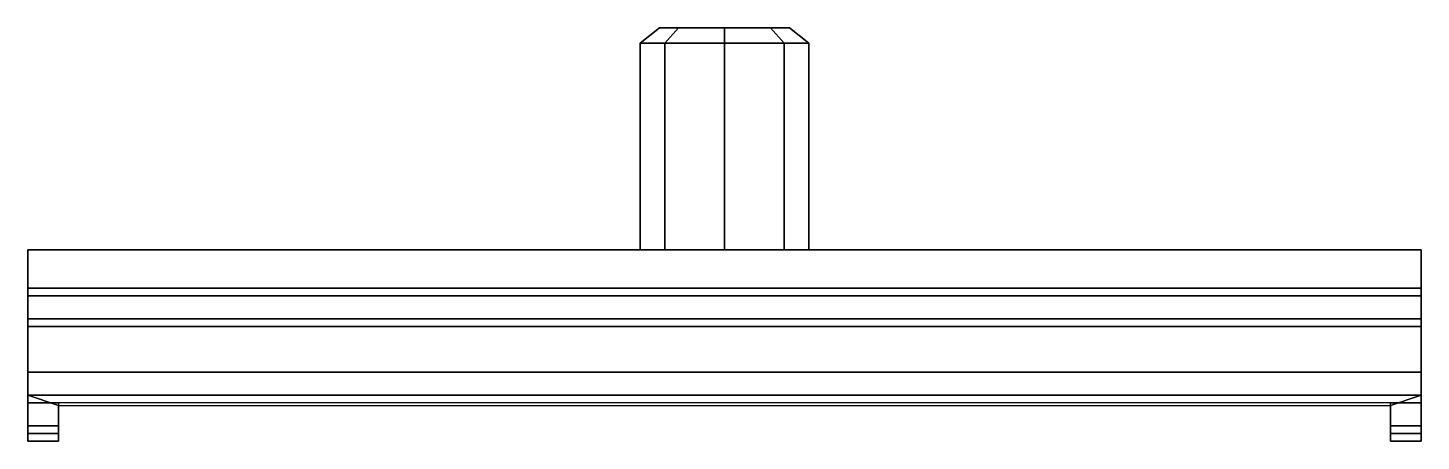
# Model space of a CAD drawing. Extents: x -0.91 to 0.91, y 0 to 0.54.
import ezdxf

# ---------------------------------------------------------------- set-up
doc = ezdxf.new("R2010")
doc.units = 0
doc.layers.add('SLEEVE', color=5, linetype='CONTINUOUS')

msp = doc.modelspace()

# ---------------------------------------------------------------- linework, layer by layer
at = {"layer": 'SLEEVE'}
for points in [[(-0.0778, 0.52, -0.0778), (-0.11, 0.52), (-0.085, 0.54), (-0.0601, 0.54, -0.0601)], [(-0.11, 0.52), (-0.0778, 0.52, 0.0778), (-0.0601, 0.54, 0.0601), (-0.085, 0.54)], [(0, 0.52, -0.11), (-0.0778, 0.52, -0.0778), (-0.0601, 0.54, -0.0601), (0, 0.54, -0.085)], [(-0.0778, 0.52, 0.0778), (0, 0.52, 0.11), (0, 0.54, 0.085), (-0.0601, 0.54, 0.0601)], [(0.0778, 0.52, -0.0778), (0, 0.52, -0.11), (0, 0.54, -0.085), (0.0601, 0.54, -0.0601)], [(0, 0.52, 0.11), (0.0778, 0.52, 0.0778), (0.0601, 0.54, 0.0601), (0, 0.54, 0.085)], [(0.11, 0.52), (0.0778, 0.52, -0.0778), (0.0601, 0.54, -0.0601), (0.085, 0.54)], [(0.0778, 0.52, 0.0778), (0.11, 0.52), (0.085, 0.54), (0.0601, 0.54, 0.0601)], [(-0.0778, 0.52, 0.0778), (-0.11, 0.52), (-0.11, 0.25), (-0.0778, 0.25, 0.0778)], [(-0.11, 0.52), (-0.0778, 0.52, -0.0778), (-0.0778, 0.25, -0.0778), (-0.11, 0.25)], [(0, 0.52, 0.11), (-0.0778, 0.52, 0.0778), (-0.0778, 0.25, 0.0778), (0, 0.25, 0.11)], [(-0.0778, 0.52, -0.0778), (0, 0.52, -0.11), (0, 0.25, -0.11), (-0.0778, 0.25, -0.0778)], [(0.0778, 0.52, 0.0778), (0, 0.52, 0.11), (0, 0.25, 0.11), (0.0778, 0.25, 0.0778)], [(0, 0.52, -0.11), (0.0778, 0.52, -0.0778), (0.0778, 0.25, -0.0778), (0, 0.25, -0.11)], [(0.11, 0.52), (0.0778, 0.52, 0.0778), (0.0778, 0.25, 0.0778), (0.11, 0.25)], [(0.0778, 0.52, -0.0778), (0.11, 0.52), (0.11, 0.25), (0.0778, 0.25, -0.0778)], [(-0.91, 0.25, 0.11), (-0.91, 0.2, 0.22), (0.91, 0.2, 0.22), (0.91, 0.25, 0.11)], [(-0.91, 0.25, -0.12), (-0.91, 0.25, 0.11), (0.91, 0.25, 0.11), (0.91, 0.25, -0.12)], [(-0.91, 0.19, -0.27), (-0.91, 0.25, -0.12), (0.91, 0.25, -0.12), (0.91, 0.19, -0.27)], [(-0.91, 0.25, 0.11), (-0.91, 0, -0.09), (-0.91, 0, 0.03), (-0.91, 0.2, 0.22)], [(-0.91, 0.25, -0.12), (-0.91, 0.02, -0.21), (-0.91, 0, -0.09), (-0.91, 0.25, 0.11)], [(-0.91, 0.19, -0.27), (-0.91, 0.05, -0.31), (-0.91, 0.02, -0.21), (-0.91, 0.25, -0.12)], [(0.91, 0.02, -0.21), (0.91, 0.05, -0.31), (0.91, 0.19, -0.27), (0.91, 0.25, -0.12)], [(0.91, 0, -0.09), (0.91, 0.02, -0.21), (0.91, 0.25, -0.12), (0.91, 0.25, 0.11)], [(0.91, 0, 0.03), (0.91, 0, -0.09), (0.91, 0.25, 0.11), (0.91, 0.2, 0.22)], [(-0.91, 0.2, 0.22), (-0.91, 0.16, 0.25), (0.91, 0.16, 0.25), (0.91, 0.2, 0.22)], [(-0.91, 0.2, 0.22), (-0.91, 0, 0.03), (-0.91, 0.01, 0.12), (-0.91, 0.16, 0.25)], [(-0.91, 0.15, -0.3), (-0.91, 0.19, -0.27), (0.91, 0.19, -0.27), (0.91, 0.15, -0.3)], [(-0.91, 0.15, -0.3), (-0.91, 0.09, -0.31), (-0.91, 0.05, -0.31), (-0.91, 0.19, -0.27)], [(0.91, 0.01, 0.12), (0.91, 0, 0.03), (0.91, 0.2, 0.22), (0.91, 0.16, 0.25)], [(0.91, 0.05, -0.31), (0.91, 0.09, -0.31), (0.91, 0.15, -0.3), (0.91, 0.19, -0.27)], [(-0.91, 0.16, 0.25), (-0.91, 0.09, 0.27), (0.91, 0.09, 0.27), (0.91, 0.16, 0.25)], [(-0.91, 0.09, 0.27), (-0.91, 0.16, 0.25), (-0.91, 0.01, 0.12), (-0.91, 0.06, 0.27)], [(-0.91, 0.09, -0.31), (-0.91, 0.15, -0.3), (0.91, 0.15, -0.3), (0.91, 0.09, -0.31)], [(0.91, 0.06, 0.27), (0.91, 0.01, 0.12), (0.91, 0.16, 0.25), (0.91, 0.09, 0.27)], [(-0.91, 0.09, 0.27), (-0.91, 0.06, 0.27), (0.91, 0.06, 0.27), (0.91, 0.09, 0.27)], [(-0.91, 0.05, -0.31), (-0.91, 0.09, -0.31), (0.91, 0.09, -0.31), (0.91, 0.05, -0.31)], [(-0.91, 0.06, 0.27), (-0.91, 0.01, 0.12), (-0.87, 0.01, 0.12), (-0.87, 0.0467, 0.23)], [(-0.91, 0.06, 0.27), (-0.87, 0.0467, 0.23), (0.87, 0.0467, 0.23), (0.91, 0.06, 0.27)], [(0.87, 0.0467, 0.23), (0.87, 0.01, 0.12), (0.91, 0.01, 0.12), (0.91, 0.06, 0.27)], [(-0.91, 0.02, -0.21), (-0.91, 0.05, -0.31), (-0.87, 0.05, -0.31), (-0.87, 0.02, -0.21)], [(0.87, 0.02, -0.21), (0.87, 0.05, -0.31), (0.91, 0.05, -0.31), (0.91, 0.02, -0.21)], [(-0.91, 0, -0.09), (-0.91, 0.02, -0.21), (-0.87, 0.02, -0.21), (-0.87, 0, -0.09)], [(0.87, 0, -0.09), (0.87, 0.02, -0.21), (0.91, 0.02, -0.21), (0.91, 0, -0.09)], [(-0.91, 0.01, 0.12), (-0.91, 0, 0.03), (-0.87, 0, 0.03), (-0.87, 0.01, 0.12)], [(-0.91, 0, 0.03), (-0.91, 0, -0.09), (-0.87, 0, -0.09), (-0.87, 0, 0.03)], [(0.87, 0.01, 0.12), (0.87, 0, 0.03), (0.91, 0, 0.03), (0.91, 0.01, 0.12)], [(0.87, 0, 0.03), (0.87, 0, -0.09), (0.91, 0, -0.09), (0.91, 0, 0.03)]]:
    msp.add_3dface(points, dxfattribs=at)

doc.saveas('drawing.dxf')
